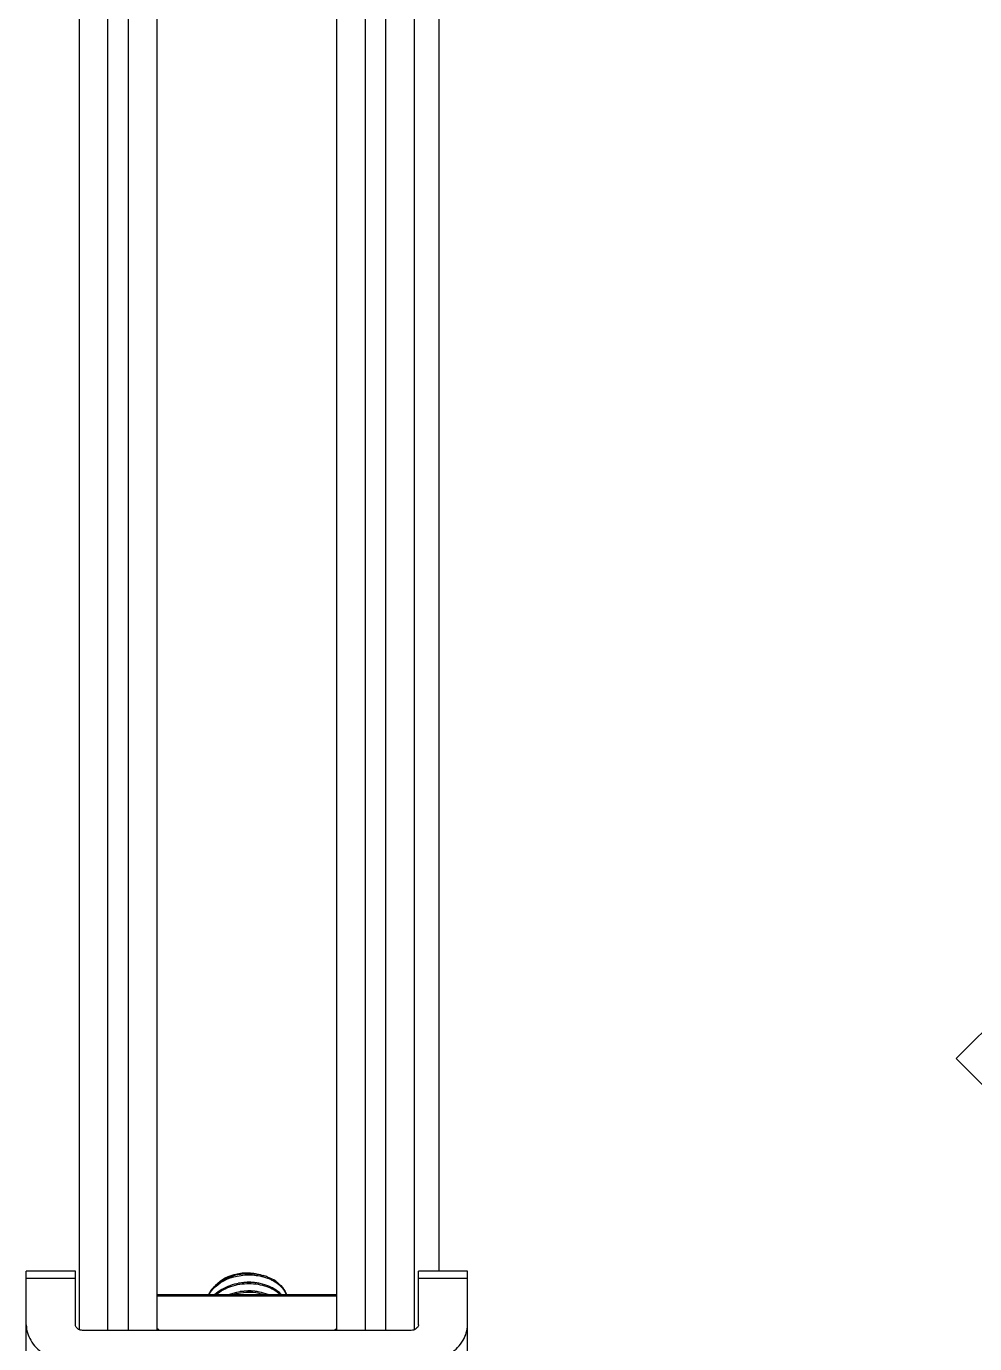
# Model space of a CAD drawing. Extents: x 1036631 to 1215829, y 649019 to 896649.
# Drawn here: x 1133986 to 1134956, y 788878 to 790226 of the extents above; entities that cross this region are included whole.
import ezdxf

# ---------------------------------------------------------------- set-up
doc = ezdxf.new("R2010")
doc.units = 0
doc.header["$LTSCALE"] = 1000
doc.header["$MEASUREMENT"] = 0

# ---------------------------------------------------------------- blocks, each defined once
blk = doc.blocks.new('gfhhrryyfd')
at = {"linetype": 'Continuous'}
for p, q in [((3690493.6, -1758168.3), (3688200.5, -1760461.4)), ((3687302.9, -1760738.8), (3687302.9, -1758830.7)), ((3687332.1, -1760739.7), (3687332.1, -1758830.7)), ((3687353, -1760739.7), (3687353, -1758830.7)), ((3687382.3, -1760739.7), (3687382.3, -1758830.7)), ((3687566.3, -1760739.7), (3687566.3, -1758830.7)), ((3687595.6, -1760739.7), (3687595.6, -1758830.7)), ((3687616.5, -1760739.7), (3687616.5, -1758830.7)), ((3687645.8, -1760738.8), (3687645.8, -1758830.7)), ((3687670.9, -1758847), (3687670.9, -1760679.1)), ((3688443, -1760703.9), (3688200.5, -1760461.4)), ((3687248.5, -1761088.6), (3687248.5, -1760679.1)), ((3687298.7, -1760679.1), (3687248.5, -1760679.1)), ((3687298.7, -1760686.5), (3687248.5, -1760686.5)), ((3687298.7, -1760733.8), (3687298.7, -1760679.1)), ((3687649.9, -1760733.8), (3687649.9, -1760679.1)), ((3687700.1, -1760679.1), (3687649.9, -1760679.1)), ((3687700.1, -1760686.5), (3687649.9, -1760686.5)), ((3687700.1, -1761088.6), (3687700.1, -1760679.1)), ((3687382.3, -1760703), (3687566.3, -1760703)), ((3687382.3, -1760704.2), (3687566.3, -1760704.2)), ((3687641.6, -1760739.7), (3687307, -1760739.7)), ((3687383.8, -1760738.6), (3687384.8, -1760739.7)), ((3687563.8, -1760739.7), (3687564.8, -1760738.6))]:
    blk.add_line(p, q, dxfattribs=at)
for centre, radius, start, end in [((3687478.1, -1760731.4), 49.6, 69.4703, 74.8773), ((3687478.7, -1760730.7), 47.6, 69.6939, 69.8962), ((3687479.4, -1760728.9), 45.7, 65.0364, 69.7243), ((3687476.1, -1760738.6), 48.3, 100.3047, 102.2499), ((3687476.2, -1760747.8), 48.7, 99.5601, 100.813), ((3687488.4, -1760723), 29.2, 43.29, 44.8708)]:
    blk.add_arc(centre, radius, start, end, dxfattribs=at)
for points, knots in [([(3687439.2, -1760697.7), (3687445.5, -1760690.5), (3687460.1, -1760683.5), (3687480, -1760682.2), (3687490.3, -1760684.2), (3687495.1, -1760686)], [0, 0, 0, 0, 0.481069, 0.745193, 1, 1, 1, 1]), ([(3687442.3, -1760693.5), (3687447.8, -1760687.2), (3687460.5, -1760681.1), (3687477.9, -1760680.1), (3687486.9, -1760682), (3687491, -1760683.6)], [0, 0, 0, 0, 0.4793, 0.744107, 1, 1, 1, 1]), ([(3687491, -1760683.6), (3687482.6, -1760681.3), (3687464.9, -1760680.8), (3687448.5, -1760687.9), (3687442.3, -1760693.5)], [0, 0, 0, 0, 0.51374, 1, 1, 1, 1]), ([(3687485.3, -1760682.3), (3687483.7, -1760682), (3687477.4, -1760681.1), (3687470.9, -1760681.5), (3687466.2, -1760682.5)], [0, 0, 0, 0, 0.246819, 1, 1, 1, 1]), ([(3687486.7, -1760691.4), (3687485.2, -1760691.1), (3687478.8, -1760690), (3687472.2, -1760690.2), (3687467.5, -1760691.1)], [0, 0, 0, 0, 0.245752, 1, 1, 1, 1]), ([(3687503.8, -1760689.2), (3687503.2, -1760688.8), (3687500.5, -1760687.1), (3687497.7, -1760685.8), (3687495.5, -1760685)], [0, 0, 0, 0, 0.242042, 1, 1, 1, 1]), ([(3687498.7, -1760687.5), (3687499.1, -1760687.7), (3687500.7, -1760688.4), (3687502.3, -1760689.3), (3687503.4, -1760690)], [0, 0, 0, 0, 0.254738, 1, 1, 1, 1]), ([(3687503.4, -1760690), (3687506, -1760691.7), (3687510.5, -1760695.4), (3687513.7, -1760700.4), (3687514.7, -1760703)], [0, 0, 0, 0, 0.526239, 1, 1, 1, 1]), ([(3687503.8, -1760689.2), (3687506.4, -1760691), (3687510.9, -1760695), (3687513.9, -1760700.3), (3687514.9, -1760703)], [0, 0, 0, 0, 0.522981, 1, 1, 1, 1]), ([(3687442.3, -1760693.5), (3687441.5, -1760694.2), (3687438.6, -1760697), (3687436.2, -1760700.3), (3687434.9, -1760703)], [0, 0, 0, 0, 0.260908, 1, 1, 1, 1]), ([(3687435.5, -1760703), (3687435.8, -1760702.5), (3687436.9, -1760700.7), (3687438.1, -1760698.9), (3687439.2, -1760697.7)], [0, 0, 0, 0, 0.244964, 1, 1, 1, 1]), ([(3687509.2, -1760702.4), (3687505.2, -1760698.4), (3687494.5, -1760692.3), (3687476, -1760689.5), (3687457.1, -1760692.6), (3687445.9, -1760698.9), (3687441.6, -1760703)], [0, 0, 0, 0, 0.229048, 0.489241, 0.755135, 1, 1, 1, 1]), ([(3687442.8, -1760703), (3687447.2, -1760699.2), (3687458.2, -1760693.4), (3687476.4, -1760690.7), (3687494.3, -1760693.4), (3687504.7, -1760699.2), (3687508.6, -1760702.9)], [0, 0, 0, 0, 0.246285, 0.511502, 0.770596, 1, 1, 1, 1]), ([(3687496.1, -1760703), (3687493.1, -1760701.8), (3687480.1, -1760698.2), (3687465.9, -1760699.4), (3687456.4, -1760702.9)], [0, 0, 0, 0, 0.243472, 1, 1, 1, 1]), ([(3687459.5, -1760703), (3687462.2, -1760702.1), (3687473.1, -1760699.7), (3687484.7, -1760700.4), (3687492.7, -1760702.9)], [0, 0, 0, 0, 0.252377, 1, 1, 1, 1]), ([(3687487.1, -1760700.4), (3687485.5, -1760700), (3687479.3, -1760698.9), (3687472.8, -1760699.1), (3687468.1, -1760699.9)], [0, 0, 0, 0, 0.245444, 1, 1, 1, 1]), ([(3687248.5, -1760733.8), (3687248.5, -1760739.3), (3687252.1, -1760751.1), (3687265.7, -1760764.6), (3687284.9, -1760773.2), (3687299.5, -1760775.2), (3687307, -1760775.2)], [0, 0, 0, 0, 0.209473, 0.444657, 0.712023, 1, 1, 1, 1]), ([(3687302.8, -1760738.9), (3687302.2, -1760738.7), (3687300.2, -1760737.6), (3687298.7, -1760735.4), (3687298.7, -1760733.8)], [0, 0, 0, 0, 0.2888, 1, 1, 1, 1]), ([(3687641.6, -1760775.2), (3687649.1, -1760775.2), (3687663.8, -1760773.2), (3687682.9, -1760764.6), (3687696.6, -1760751.1), (3687700.1, -1760739.3), (3687700.1, -1760733.8)], [0, 0, 0, 0, 0.287977, 0.555343, 0.790527, 1, 1, 1, 1]), ([(3687649.9, -1760733.8), (3687649.9, -1760734.3), (3687649.5, -1760736.6), (3687647.4, -1760738.2), (3687645.8, -1760738.9)], [0, 0, 0, 0, 0.22722, 1, 1, 1, 1])]:
    blk.add_open_spline(points, degree=3, knots=knots, dxfattribs=at)
for points in [[(3687307, -1760739.7), (3687305.6, -1760739.7), (3687304.1, -1760739.4), (3687302.8, -1760738.9)], [(3687382.3, -1760737.5), (3687382.9, -1760737.8), (3687383.4, -1760738.2), (3687383.8, -1760738.6)], [(3687564.8, -1760738.6), (3687565.3, -1760738.2), (3687565.8, -1760737.8), (3687566.3, -1760737.5)], [(3687645.8, -1760738.9), (3687644.5, -1760739.4), (3687643, -1760739.7), (3687641.6, -1760739.7)]]:
    blk.add_open_spline(points, degree=3, dxfattribs=at)

msp = doc.modelspace()

# ---------------------------------------------------------------- block references
at = {"lineweight": -3, "xscale": 0.9999959487468004, "yscale": 0.999995949678123, "zscale": 0.9999959495959999}
msp.add_blockref('gfhhrryyfd', (-2553248, 2549623.7), dxfattribs=at)

doc.saveas('drawing.dxf')
